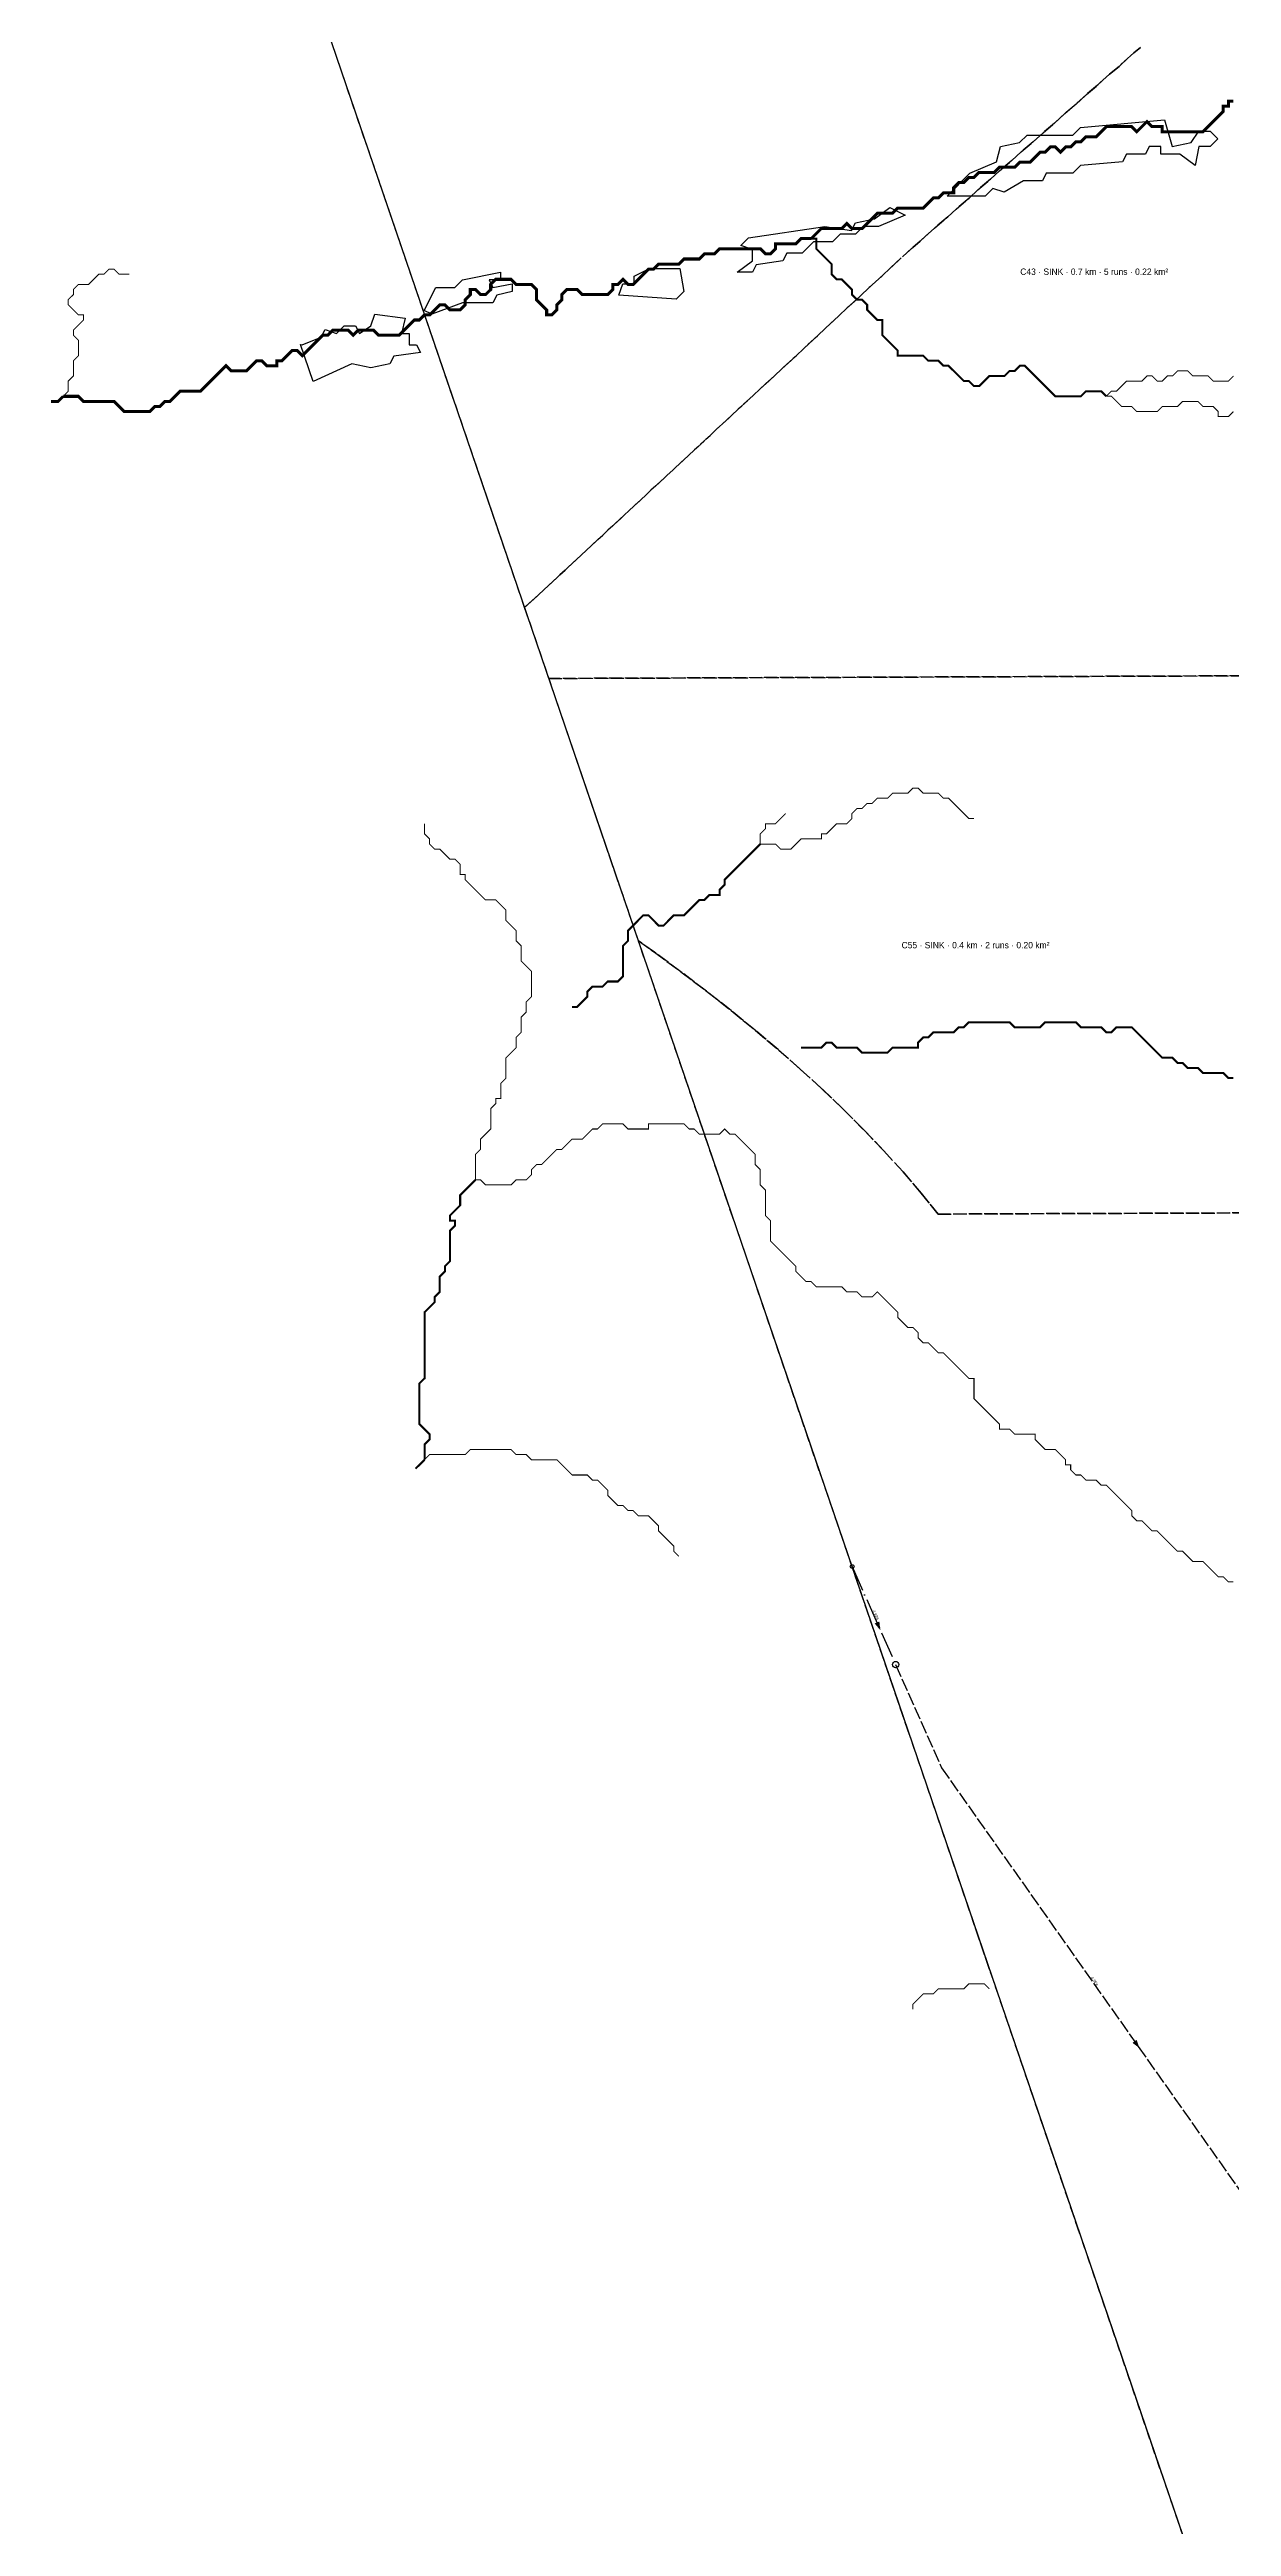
# Model space of a CAD drawing. Header units: metres. Extents: x 442821 to 452274, y 2561971 to 2571293.
# Drawn here: x 442900 to 443829, y 2562948 to 2564896 of the extents above; entities that cross this region are included whole.
import ezdxf
from ezdxf.enums import TextEntityAlignment as Align

# ---------------------------------------------------------------- set-up
doc = ezdxf.new("R2010")
doc.units = ezdxf.units.M
doc.header["$LTSCALE"] = 8
doc.linetypes.add('DASHDOT', pattern=[3.556, 2.54, -0.508, 0, -0.508])
doc.linetypes.add('DASHED', pattern=[1.524, 1.27, -0.254])
for name, color, linetype in [('A_ARROWS', 7, 'Continuous'), ('A_CATCH_LABEL', 7, 'Continuous'), ('A_CATCHMENTS', 7, 'Continuous'), ('A_ENVELOPE', 3, 'Continuous'), ('A_GRADIENT', 8, 'Continuous'), ('A_JUNCTIONS', 8, 'Continuous'), ('A_RUNS', 7, 'Continuous'), ('A_STREAMS', 5, 'Continuous'), ('A_WADI', 4, 'Continuous')]:
    doc.layers.add(name, color=color, linetype=linetype)

msp = doc.modelspace()

# ---------------------------------------------------------------- linework, layer by layer
at = {"layer": 'A_ARROWS', "color": 2}
for points in [[(443553.3, 2563653.3), (443548.9, 2563658.4), (443552.6, 2563660)], [(443757, 2563324.6), (443751.6, 2563328.6), (443754.9, 2563331)]]:
    msp.add_solid(points, dxfattribs=at)
at = {"layer": 'A_CATCHMENTS', "color": 1, "linetype": 'DASHED'}
for points in [[(443757.9, 2564897.8), (443752.6, 2564893.6), (443741, 2564883), (443733.5, 2564876.8), (443724.1, 2564868.1), (443715.4, 2564860.8), (443707.2, 2564853.3), (443698.3, 2564845.8), (443690.3, 2564838.4), (443681.3, 2564830.8), (443673.5, 2564823.7), (443664.2, 2564815.8), (443656.7, 2564808.9), (443647.1, 2564800.8), (443639.9, 2564794.2), (443630, 2564785.8), (443623.1, 2564779.4), (443613, 2564770.7), (443606.3, 2564764.7), (443595.9, 2564755.7), (443584.6, 2564745.4), (443578.8, 2564740.5), (443561.7, 2564724.9), (443554.6, 2564718.1), (443544.5, 2564709), (443537.7, 2564702.4), (443527.4, 2564693), (443520.8, 2564686.8), (443510.2, 2564677.1), (443503.9, 2564671.1), (443493.1, 2564661.1), (443487.1, 2564655.4), (443475.9, 2564645.2), (443470.2, 2564639.7), (443458.8, 2564629.3), (443453.3, 2564624.1), (443441.6, 2564613.3), (443436.4, 2564608.4), (443424.4, 2564597.4), (443419.5, 2564592.7), (443407.3, 2564581.4), (443402.6, 2564577), (443390.1, 2564565.5), (443385.8, 2564561.4), (443373, 2564549.6), (443368.9, 2564545.7), (443356, 2564533.8), (443352, 2564530), (443339.2, 2564518.2), (443335.1, 2564514.3), (443322.4, 2564502.6), (443318.2, 2564498.6), (443305.5, 2564486.9), (443301.4, 2564483), (443288.7, 2564471.3), (443284.5, 2564467.3), (443273.7, 2564457.4), (443114.8, 2564922.9)], [(443889, 2563981.5), (443598.9, 2563980.4), (443585.4, 2563996.9), (443571.2, 2564013.5), (443556.2, 2564030), (443540.4, 2564046.6), (443523.9, 2564063.1), (443507.2, 2564079.1), (443490.4, 2564094.4), (443473, 2564109.7), (443454.9, 2564125), (443436.1, 2564140.4), (443416.7, 2564155.7), (443396.6, 2564171), (443375.8, 2564186.3), (443363.1, 2564195.4), (443292.8, 2564401.6), (443886.8, 2564403.9)]]:
    msp.add_lwpolyline(points, dxfattribs=at)
at = {"layer": 'A_CATCHMENTS', "color": 3, "linetype": 'DASHED'}
msp.add_lwpolyline([(443886.8, 2564403.9), (443292.8, 2564401.6), (443273.7, 2564457.4), (443284.5, 2564467.3), (443284.5, 2564467.3), (443288.7, 2564471.3), (443301.4, 2564483), (443305.5, 2564486.9), (443318.2, 2564498.6), (443322.4, 2564502.6), (443335.1, 2564514.3), (443339.2, 2564518.2), (443352, 2564530), (443356, 2564533.8), (443368.9, 2564545.7), (443373, 2564549.6), (443385.8, 2564561.4), (443390.1, 2564565.5), (443402.6, 2564577), (443407.3, 2564581.4), (443419.5, 2564592.7), (443424.4, 2564597.4), (443436.4, 2564608.4), (443441.6, 2564613.3), (443453.3, 2564624.1), (443458.8, 2564629.3), (443470.2, 2564639.7), (443475.9, 2564645.2), (443487.1, 2564655.4), (443493.1, 2564661.1), (443503.9, 2564671.1), (443510.2, 2564677.1), (443520.8, 2564686.8), (443527.4, 2564693), (443537.7, 2564702.4), (443544.5, 2564709), (443554.6, 2564718.1), (443561.7, 2564724.9), (443578.8, 2564740.5), (443584.6, 2564745.4), (443595.9, 2564755.7), (443606.3, 2564764.7), (443613, 2564770.7), (443623.1, 2564779.4), (443630, 2564785.8), (443639.9, 2564794.2), (443647.1, 2564800.8), (443656.7, 2564808.9), (443664.2, 2564815.8), (443673.5, 2564823.7), (443681.3, 2564830.8), (443690.3, 2564838.4), (443698.3, 2564845.8), (443707.2, 2564853.3), (443715.4, 2564860.8), (443724.1, 2564868.1), (443733.5, 2564876.8), (443741, 2564883), (443752.6, 2564893.6), (443757.9, 2564897.8)], dxfattribs=at)
at = {"layer": 'A_CATCHMENTS', "color": 2, "linetype": 'DASHED'}
msp.add_lwpolyline([(443922.9, 2562555.5), (443363.1, 2564195.4), (443375.8, 2564186.3), (443375.8, 2564186.3), (443396.6, 2564171), (443416.7, 2564155.7), (443436.1, 2564140.4), (443454.9, 2564125), (443473, 2564109.7), (443490.4, 2564094.4), (443507.2, 2564079.1), (443523.9, 2564063.1), (443540.4, 2564046.6), (443556.2, 2564030), (443571.2, 2564013.5), (443585.4, 2563996.9), (443598.9, 2563980.4), (443889, 2563981.5)], dxfattribs=at)
at = {"layer": 'A_ENVELOPE', "color": 3}
msp.add_lwpolyline([(446687.5, 2565015.6), (446628.6, 2564893.4), (446563.7, 2564758.7), (446544.7, 2564719.1), (446459.2, 2564552.4), (446431.5, 2564503.8), (446340, 2564343.2), (446237.3, 2564159), (446145.9, 2563995.1), (446098.8, 2563913.7), (445991.2, 2563728), (445981.3, 2563710.9), (445936.8, 2563631.1), (445875.2, 2563520.9), (445841.6, 2563460.7), (445796.7, 2563382.9), (445742.6, 2563253.5), (445736.7, 2563232.2), (445717.1, 2563162.4), (445244.5, 2563377.9), (444873.7, 2562270.3), (443922.9, 2562555.5), (443114.8, 2564922.9)], dxfattribs=at)
at = {"layer": 'A_JUNCTIONS'}
msp.add_circle((443531.2, 2563703.3), 1.5, dxfattribs=at)
at = {"layer": 'A_JUNCTIONS', "color": 30}
msp.add_circle((443565.4, 2563626.1), 2.5, dxfattribs=at)
at = {"layer": 'A_RUNS', "color": 2, "linetype": 'DASHDOT'}
msp.add_lwpolyline([(443531.1, 2563703.3), (443565.4, 2563626.1)], dxfattribs=at)
at = {"layer": 'A_RUNS', "color": 2, "linetype": 'DASHED'}
msp.add_lwpolyline([(443565.4, 2563626.1), (443601.5, 2563544.9), (443890.9, 2563134.7)], dxfattribs=at)
at = {"layer": 'A_STREAMS', "color": 5}
for points, const_width in [([(443831, 2564855.6), (443827, 2564855.6), (443827, 2564851.6), (443823, 2564851.6), (443823, 2564847.6), (443819, 2564843.6), (443815, 2564839.6), (443811, 2564835.6), (443807, 2564831.6), (443803, 2564831.6), (443799, 2564831.6), (443795, 2564831.6), (443791, 2564831.6), (443787, 2564831.6), (443783, 2564831.6), (443779, 2564831.6), (443775, 2564831.6), (443775, 2564835.6), (443771, 2564835.6), (443767, 2564835.6), (443763, 2564839.6), (443759, 2564835.6), (443755, 2564831.6), (443751, 2564835.6), (443747, 2564835.6), (443743, 2564835.6), (443739, 2564835.6), (443735, 2564835.6), (443731, 2564835.6), (443727, 2564831.6), (443723, 2564827.6), (443719, 2564827.6), (443715, 2564827.6), (443711, 2564823.6), (443707, 2564823.6), (443703, 2564819.6), (443699, 2564819.6), (443695, 2564815.6), (443691, 2564819.6), (443687, 2564819.6), (443683, 2564815.6), (443679, 2564815.6), (443675, 2564811.6), (443671, 2564807.6), (443667, 2564807.6), (443663, 2564807.6), (443659, 2564803.6), (443655, 2564803.6), (443651, 2564803.6), (443647, 2564803.6), (443643, 2564799.6), (443639, 2564799.6), (443635, 2564799.6), (443631, 2564799.6), (443627, 2564795.6), (443623, 2564795.6), (443619, 2564791.6), (443615, 2564791.6), (443611, 2564787.6), (443611, 2564783.6), (443607, 2564783.6), (443603, 2564783.6), (443599, 2564779.5), (443595, 2564779.5), (443591, 2564775.5), (443587, 2564771.5), (443583, 2564771.5), (443579, 2564771.5), (443575, 2564771.5), (443571, 2564771.5), (443567, 2564771.5), (443563, 2564767.5), (443559, 2564767.5), (443555, 2564767.5), (443551, 2564767.5), (443547, 2564763.5), (443543, 2564759.5), (443539, 2564755.5), (443535, 2564755.5), (443531, 2564755.5), (443527, 2564759.5), (443523, 2564755.5), (443519, 2564755.5), (443515, 2564755.5), (443511, 2564755.5), (443507, 2564755.5), (443503, 2564751.5), (443499, 2564747.5)], 2.4), ([(443499, 2564747.5), (443495, 2564747.5), (443491, 2564747.5), (443487, 2564743.5), (443483, 2564743.5), (443479, 2564743.5), (443475, 2564743.5), (443471, 2564743.5), (443471, 2564739.5), (443467, 2564735.5), (443463, 2564735.5), (443459, 2564739.5), (443455, 2564739.5), (443451, 2564739.5), (443447, 2564739.5), (443443, 2564739.5), (443439, 2564739.5), (443435, 2564739.5), (443431, 2564739.5), (443427, 2564739.5), (443423, 2564735.5), (443419, 2564735.5), (443415, 2564735.5), (443411, 2564731.5), (443407, 2564731.5), (443403, 2564731.5), (443399, 2564731.5), (443395, 2564727.5), (443391, 2564727.5), (443387, 2564727.5), (443383, 2564727.5), (443379, 2564727.5), (443375, 2564723.5), (443371, 2564723.5), (443367, 2564719.5), (443363, 2564715.5), (443359, 2564711.5), (443355, 2564711.5), (443351, 2564715.5), (443347, 2564711.5), (443343, 2564711.5), (443343, 2564707.5), (443339, 2564703.5), (443335, 2564703.5), (443331, 2564703.5), (443327, 2564703.5), (443323, 2564703.5), (443319, 2564703.5), (443315, 2564707.5), (443311, 2564707.5), (443307, 2564707.5), (443303, 2564703.5), (443303, 2564699.5), (443299, 2564695.5), (443299, 2564691.5), (443295, 2564687.5), (443291, 2564687.5), (443291, 2564691.5), (443287, 2564695.5), (443283, 2564699.5), (443283, 2564703.5), (443283, 2564707.5), (443279, 2564711.5), (443275, 2564711.5), (443271, 2564711.5), (443267, 2564711.5), (443263, 2564715.5), (443259, 2564715.5), (443255, 2564715.5), (443251, 2564715.5), (443247, 2564711.5), (443247, 2564707.5), (443243, 2564703.5), (443239, 2564703.5), (443235, 2564707.5), (443231, 2564707.5), (443231, 2564703.5), (443227, 2564699.5), (443227, 2564695.5), (443223, 2564691.5), (443219, 2564691.5), (443215, 2564691.5), (443211, 2564695.5), (443207, 2564695.5), (443203, 2564691.5), (443199, 2564687.5), (443195, 2564687.5), (443191, 2564683.5), (443186.9, 2564683.5), (443182.9, 2564679.5), (443178.9, 2564675.5), (443174.9, 2564671.5), (443170.9, 2564671.5), (443166.9, 2564671.5), (443162.9, 2564671.5), (443158.9, 2564671.5), (443154.9, 2564675.5), (443150.9, 2564675.5), (443146.9, 2564675.5), (443142.9, 2564675.5), (443138.9, 2564671.5), (443134.9, 2564675.5), (443130.9, 2564675.5), (443126.9, 2564675.5), (443122.9, 2564675.5), (443118.9, 2564671.5), (443114.9, 2564671.5), (443110.9, 2564667.5), (443106.9, 2564663.5), (443102.9, 2564659.5), (443098.9, 2564655.5), (443094.9, 2564659.5), (443090.9, 2564659.5), (443086.9, 2564655.5), (443082.9, 2564651.5), (443078.9, 2564651.5), (443078.9, 2564647.5), (443074.9, 2564647.5), (443070.9, 2564647.5), (443066.9, 2564651.5), (443062.9, 2564651.5), (443058.9, 2564647.5), (443054.9, 2564643.5), (443050.9, 2564643.5), (443046.9, 2564643.5), (443042.9, 2564643.5), (443038.9, 2564647.5), (443034.9, 2564643.5), (443030.9, 2564639.5), (443026.9, 2564635.5), (443022.9, 2564631.5), (443018.9, 2564627.5), (443014.9, 2564627.5), (443010.9, 2564627.5), (443006.9, 2564627.5), (443002.9, 2564627.5), (442998.9, 2564623.5), (442994.9, 2564619.5), (442990.9, 2564619.5), (442986.9, 2564615.5), (442982.9, 2564615.5), (442978.9, 2564611.5), (442974.9, 2564611.5), (442970.9, 2564611.5), (442966.9, 2564611.5), (442962.9, 2564611.5), (442958.9, 2564611.5), (442954.9, 2564615.5), (442950.9, 2564619.5), (442946.9, 2564619.5), (442942.9, 2564619.5), (442938.9, 2564619.5), (442934.9, 2564619.5), (442930.9, 2564619.5), (442926.9, 2564619.5), (442922.9, 2564623.5), (442918.9, 2564623.5), (442914.9, 2564623.5), (442910.9, 2564623.5)], 2.4), ([(443731, 2564623.5), (443727, 2564627.5), (443723, 2564627.5), (443719, 2564627.5), (443715, 2564627.5), (443711, 2564623.5), (443707, 2564623.5), (443703, 2564623.5), (443699, 2564623.5), (443695, 2564623.5), (443691, 2564623.5), (443687, 2564627.5), (443683, 2564631.5), (443679, 2564635.5), (443675, 2564639.5), (443671, 2564643.5), (443667, 2564647.5), (443663, 2564647.5), (443659, 2564643.5), (443655, 2564643.5), (443651, 2564639.5), (443647, 2564639.5), (443643, 2564639.5), (443639, 2564639.5), (443635, 2564635.5), (443631, 2564631.5), (443627, 2564631.5), (443623, 2564635.5), (443619, 2564635.5), (443615, 2564639.5), (443611, 2564643.5), (443607, 2564647.5), (443603, 2564647.5), (443599, 2564651.5), (443595, 2564651.5), (443591, 2564651.5), (443587, 2564655.5), (443583, 2564655.5), (443579, 2564655.5), (443575, 2564655.5), (443571, 2564655.5), (443567, 2564655.5), (443567, 2564659.5), (443563, 2564663.5), (443559, 2564667.5), (443555, 2564671.5), (443555, 2564675.5), (443555, 2564679.5), (443555, 2564683.5), (443551, 2564683.5), (443547, 2564687.5), (443543, 2564691.5), (443543, 2564695.5), (443539, 2564699.5), (443535, 2564699.5), (443531, 2564703.5), (443531, 2564707.5), (443527, 2564711.5), (443523, 2564715.5), (443519, 2564715.5), (443515, 2564719.5), (443515, 2564723.5), (443515, 2564727.5), (443511, 2564731.5), (443507, 2564735.5), (443503, 2564739.5), (443503, 2564743.5), (443503, 2564747.5), (443499, 2564747.5)], 1.6), ([(442962.9, 2564719.5), (442958.9, 2564719.5), (442954.9, 2564719.5), (442950.9, 2564723.5), (442946.9, 2564723.5), (442942.9, 2564719.5), (442938.9, 2564719.5), (442934.9, 2564715.5), (442930.9, 2564711.5), (442926.9, 2564711.5), (442922.9, 2564711.5), (442918.9, 2564707.5), (442918.9, 2564703.5), (442914.9, 2564699.5), (442914.9, 2564695.5), (442918.9, 2564691.5), (442922.9, 2564687.5), (442926.9, 2564687.5), (442926.9, 2564683.5), (442922.9, 2564679.5), (442918.9, 2564675.5), (442918.9, 2564671.5), (442922.9, 2564667.5), (442922.9, 2564663.5), (442922.9, 2564659.5), (442922.9, 2564655.5), (442918.9, 2564651.5), (442918.9, 2564647.5), (442918.9, 2564643.5), (442918.9, 2564639.5), (442914.9, 2564635.5), (442914.9, 2564631.5), (442914.9, 2564627.5), (442910.9, 2564623.5)], 0.8), ([(443831, 2564639.5), (443827, 2564635.5), (443823, 2564635.5), (443819, 2564635.5), (443815, 2564635.5), (443811, 2564639.5), (443807, 2564639.5), (443803, 2564639.5), (443799, 2564639.5), (443795, 2564643.5), (443791, 2564643.5), (443787, 2564643.5), (443783, 2564639.5), (443779, 2564639.5), (443775, 2564635.5), (443771, 2564635.5), (443767, 2564639.5), (443763, 2564639.5), (443759, 2564635.5), (443755, 2564635.5), (443751, 2564635.5), (443747, 2564635.5), (443743, 2564631.5), (443739, 2564627.5), (443735, 2564627.5), (443731, 2564623.5)], 0.8), ([(442910.9, 2564623.5), (442906.9, 2564619.5), (442902.9, 2564619.5), (442901.4, 2564619.5)], 2.4), ([(443831, 2564611.5), (443827, 2564607.5), (443823, 2564607.5), (443819, 2564607.5), (443819, 2564611.5), (443815, 2564615.5), (443811, 2564615.5), (443807, 2564615.5), (443803, 2564619.5), (443799, 2564619.5), (443795, 2564619.5), (443791, 2564619.5), (443787, 2564615.5), (443783, 2564615.5), (443779, 2564615.5), (443775, 2564615.5), (443771, 2564611.5), (443767, 2564611.5), (443763, 2564611.5), (443759, 2564611.5), (443755, 2564611.5), (443751, 2564615.5), (443747, 2564615.5), (443743, 2564615.5), (443739, 2564619.5), (443735, 2564623.5), (443731, 2564623.5)], 0.8), ([(443627, 2564291.4), (443623, 2564291.4), (443619, 2564295.4), (443615, 2564299.4), (443611, 2564303.4), (443607, 2564307.4), (443603, 2564307.4), (443599, 2564311.4), (443595, 2564311.4), (443591, 2564311.4), (443587, 2564311.4), (443583, 2564315.4), (443579, 2564315.4), (443575, 2564311.4), (443571, 2564311.4), (443567, 2564311.4), (443563, 2564311.4), (443559, 2564307.4), (443555, 2564307.4), (443551, 2564307.4), (443547, 2564303.4), (443543, 2564303.4), (443539, 2564299.4), (443535, 2564299.4), (443531, 2564295.4), (443531, 2564291.4), (443527, 2564287.4), (443523, 2564287.4), (443519, 2564287.4), (443515, 2564283.4), (443511, 2564279.4), (443507, 2564279.4), (443507, 2564275.4), (443503, 2564275.4), (443499, 2564275.4), (443495, 2564275.4), (443491, 2564275.4), (443487, 2564271.4), (443483, 2564267.4), (443479, 2564267.4), (443475, 2564267.4), (443471, 2564271.4), (443467, 2564271.4), (443463, 2564271.4), (443459, 2564271.4)], 0.8), ([(443479, 2564295.4), (443475, 2564291.4), (443471, 2564287.4), (443467, 2564287.4), (443463, 2564287.4), (443463, 2564283.4), (443459, 2564279.4), (443459, 2564275.4), (443459, 2564271.4)], 0.8), ([(443195, 2564287.4), (443195, 2564283.4), (443195, 2564279.4), (443199, 2564275.4), (443199, 2564271.4), (443203, 2564267.4), (443207, 2564267.4), (443211, 2564263.4), (443215, 2564259.4), (443219, 2564259.4), (443223, 2564255.4), (443223, 2564251.4), (443223, 2564247.4), (443227, 2564247.4), (443227, 2564243.4), (443231, 2564239.4), (443235, 2564235.4), (443239, 2564231.4), (443243, 2564227.4), (443247, 2564227.4), (443251, 2564227.4), (443255, 2564223.4), (443259, 2564219.4), (443259, 2564215.4), (443259, 2564211.4), (443263, 2564207.3), (443267, 2564203.3), (443267, 2564199.3), (443267, 2564195.3), (443271, 2564191.3), (443271, 2564187.3), (443271, 2564183.3), (443271, 2564179.3), (443275, 2564175.3), (443279, 2564171.3), (443279, 2564167.3), (443279, 2564163.3), (443279, 2564159.3), (443279, 2564155.3), (443279, 2564151.3), (443275, 2564147.3), (443275, 2564143.3), (443275, 2564139.3), (443271, 2564135.3), (443271, 2564131.3), (443271, 2564127.3), (443271, 2564123.3), (443267, 2564119.3), (443267, 2564115.3), (443267, 2564111.3), (443263, 2564107.3), (443259, 2564103.3), (443259, 2564099.3), (443259, 2564095.3), (443259, 2564091.3), (443259, 2564087.3), (443255, 2564083.3), (443255, 2564079.3), (443255, 2564075.3), (443255, 2564071.3), (443251, 2564071.3), (443251, 2564067.3), (443247, 2564063.3), (443247, 2564059.3), (443247, 2564055.3), (443247, 2564051.3), (443247, 2564047.3), (443243, 2564043.3), (443239, 2564039.3), (443239, 2564035.3), (443239, 2564031.3), (443235, 2564027.3), (443235, 2564023.3), (443235, 2564019.3), (443235, 2564015.3), (443235, 2564011.3), (443235, 2564007.3)], 0.8), ([(443459, 2564271.4), (443455, 2564267.4), (443451, 2564263.4), (443447, 2564259.4), (443443, 2564255.4), (443439, 2564251.4), (443435, 2564247.4), (443431, 2564243.4), (443431, 2564239.4), (443427, 2564235.4), (443427, 2564231.4), (443423, 2564231.4), (443419, 2564231.4), (443415, 2564227.4), (443411, 2564227.4), (443407, 2564223.4), (443403, 2564219.4), (443399, 2564215.4), (443395, 2564215.4), (443391, 2564215.4), (443387, 2564211.4), (443383, 2564207.3), (443379, 2564207.3), (443375, 2564211.4), (443371, 2564215.4), (443367, 2564215.4), (443363, 2564211.4), (443359, 2564207.3), (443355, 2564203.3), (443355, 2564199.3), (443355, 2564195.3), (443351, 2564191.3), (443351, 2564187.3), (443351, 2564183.3), (443351, 2564179.3), (443351, 2564175.3), (443351, 2564171.3), (443351, 2564167.3), (443347, 2564163.3), (443343, 2564163.3), (443339, 2564163.3), (443335, 2564159.3), (443331, 2564159.3), (443327, 2564159.3), (443323, 2564155.3), (443323, 2564151.3), (443319, 2564147.3), (443315, 2564143.3), (443311, 2564143.3)], 1.6), ([(443831, 2564087.3), (443827, 2564087.3), (443823, 2564091.3), (443819, 2564091.3), (443815, 2564091.3), (443811, 2564091.3), (443807, 2564091.3), (443803, 2564095.3), (443799, 2564095.3), (443795, 2564095.3), (443791, 2564099.3), (443787, 2564099.3), (443783, 2564103.3), (443779, 2564103.3), (443775, 2564103.3), (443771, 2564107.3), (443767, 2564111.3), (443763, 2564115.3), (443759, 2564119.3), (443755, 2564123.3), (443751, 2564127.3), (443747, 2564127.3), (443743, 2564127.3), (443739, 2564127.3), (443735, 2564123.3), (443731, 2564123.3), (443727, 2564127.3), (443723, 2564127.3), (443719, 2564127.3), (443715, 2564127.3), (443711, 2564127.3), (443707, 2564131.3), (443703, 2564131.3), (443699, 2564131.3), (443695, 2564131.3), (443691, 2564131.3), (443687, 2564131.3), (443683, 2564131.3), (443679, 2564127.3), (443675, 2564127.3), (443671, 2564127.3), (443667, 2564127.3), (443663, 2564127.3), (443659, 2564127.3), (443655, 2564131.3), (443651, 2564131.3), (443647, 2564131.3), (443643, 2564131.3), (443639, 2564131.3), (443635, 2564131.3), (443631, 2564131.3), (443627, 2564131.3), (443623, 2564131.3), (443619, 2564127.3), (443615, 2564127.3), (443611, 2564123.3), (443607, 2564123.3), (443603, 2564123.3), (443599, 2564123.3), (443595, 2564123.3), (443591, 2564119.3), (443587, 2564119.3), (443583, 2564115.3), (443583, 2564111.3), (443579, 2564111.3), (443575, 2564111.3), (443571, 2564111.3), (443567, 2564111.3), (443563, 2564111.3), (443559, 2564107.3), (443555, 2564107.3), (443551, 2564107.3), (443547, 2564107.3), (443543, 2564107.3), (443539, 2564107.3), (443535, 2564111.3), (443531, 2564111.3), (443527, 2564111.3), (443523, 2564111.3), (443519, 2564111.3), (443515, 2564115.3), (443511, 2564115.3), (443507, 2564111.3), (443503, 2564111.3), (443499, 2564111.3), (443495, 2564111.3), (443491, 2564111.3)], 1.6), ([(443831, 2563691.2), (443827, 2563691.2), (443823, 2563695.2), (443819, 2563695.2), (443815, 2563699.2), (443811, 2563703.2), (443807, 2563707.2), (443803, 2563707.2), (443799, 2563707.2), (443795, 2563711.2), (443791, 2563715.2), (443787, 2563715.2), (443783, 2563719.2), (443779, 2563723.2), (443775, 2563727.2), (443771, 2563731.2), (443767, 2563731.2), (443763, 2563735.2), (443759, 2563739.2), (443755, 2563739.2), (443751, 2563743.2), (443751, 2563747.2), (443747, 2563751.2), (443743, 2563755.2), (443739, 2563759.2), (443735, 2563763.2), (443731, 2563767.2), (443727, 2563767.2), (443723, 2563771.2), (443719, 2563771.2), (443715, 2563771.2), (443711, 2563775.2), (443707, 2563775.2), (443703, 2563779.2), (443703, 2563783.2), (443699, 2563783.2), (443699, 2563787.2), (443695, 2563791.2), (443691, 2563795.2), (443687, 2563795.2), (443683, 2563795.2), (443679, 2563799.2), (443675, 2563803.2), (443675, 2563807.2), (443671, 2563807.2), (443667, 2563807.2), (443663, 2563807.2), (443659, 2563807.2), (443655, 2563811.2), (443651, 2563811.2), (443647, 2563811.2), (443647, 2563815.2), (443643, 2563819.2), (443639, 2563823.2), (443635, 2563827.2), (443631, 2563831.2), (443627, 2563835.2), (443627, 2563839.2), (443627, 2563843.2), (443627, 2563847.2), (443627, 2563851.2), (443623, 2563851.2), (443619, 2563855.2), (443615, 2563859.2), (443611, 2563863.2), (443607, 2563867.2), (443603, 2563871.2), (443599, 2563871.2), (443595, 2563875.2), (443591, 2563879.2), (443587, 2563879.2), (443583, 2563883.2), (443583, 2563887.2), (443579, 2563891.2), (443575, 2563891.2), (443571, 2563895.2), (443567, 2563899.2), (443567, 2563903.2), (443563, 2563907.2), (443559, 2563911.2), (443555, 2563915.2), (443551, 2563919.2), (443547, 2563915.2), (443543, 2563915.2), (443539, 2563915.2), (443535, 2563919.2), (443531, 2563919.2), (443527, 2563919.2), (443523, 2563923.3), (443519, 2563923.3), (443515, 2563923.3), (443511, 2563923.3), (443507, 2563923.3), (443503, 2563923.3), (443499, 2563927.3), (443495, 2563927.3), (443491, 2563931.3), (443487, 2563935.3), (443487, 2563939.3), (443483, 2563943.3), (443479, 2563947.3), (443475, 2563951.3), (443471, 2563955.3), (443467, 2563959.3), (443467, 2563963.3), (443467, 2563967.3), (443467, 2563971.3), (443467, 2563975.3), (443463, 2563979.3), (443463, 2563983.3), (443463, 2563987.3), (443463, 2563991.3), (443463, 2563995.3), (443463, 2563999.3), (443459, 2564003.3), (443459, 2564007.3), (443459, 2564011.3), (443459, 2564015.3), (443455, 2564019.3), (443455, 2564023.3), (443455, 2564027.3), (443451, 2564031.3), (443447, 2564035.3), (443443, 2564039.3), (443439, 2564043.3), (443435, 2564043.3), (443431, 2564047.3), (443427, 2564043.3), (443423, 2564043.3), (443419, 2564043.3), (443415, 2564043.3), (443411, 2564043.3), (443407, 2564047.3), (443403, 2564047.3), (443399, 2564051.3), (443395, 2564051.3), (443391, 2564051.3), (443387, 2564051.3), (443383, 2564051.3), (443379, 2564051.3), (443375, 2564051.3), (443371, 2564051.3), (443371, 2564047.3), (443367, 2564047.3), (443363, 2564047.3), (443359, 2564047.3), (443355, 2564047.3), (443351, 2564051.3), (443347, 2564051.3), (443343, 2564051.3), (443339, 2564051.3), (443335, 2564051.3), (443331, 2564047.3), (443327, 2564047.3), (443323, 2564043.3), (443319, 2564039.3), (443315, 2564039.3), (443311, 2564039.3), (443307, 2564035.3), (443303, 2564031.3), (443299, 2564031.3), (443295, 2564027.3), (443291, 2564023.3), (443287, 2564019.3), (443283, 2564019.3), (443279, 2564015.3), (443279, 2564011.3), (443275, 2564007.3), (443271, 2564007.3), (443267, 2564007.3), (443263, 2564003.3), (443259, 2564003.3), (443255, 2564003.3), (443251, 2564003.3), (443247, 2564003.3), (443243, 2564003.3), (443239, 2564007.3), (443235, 2564007.3)], 0.8), ([(443235, 2564007.3), (443231, 2564003.3), (443227, 2563999.3), (443223, 2563995.3), (443223, 2563991.3), (443223, 2563987.3), (443219, 2563983.3), (443215, 2563979.3), (443215, 2563975.3), (443219, 2563975.3), (443219, 2563971.3), (443215, 2563967.3), (443215, 2563963.3), (443215, 2563959.3), (443215, 2563955.3), (443215, 2563951.3), (443215, 2563947.3), (443215, 2563943.3), (443211, 2563939.3), (443211, 2563935.3), (443207, 2563931.3), (443207, 2563927.3), (443207, 2563923.3), (443207, 2563919.2), (443203, 2563915.2), (443203, 2563911.2), (443199, 2563907.2), (443195, 2563903.2), (443195, 2563899.2), (443195, 2563895.2), (443195, 2563891.2), (443195, 2563887.2), (443195, 2563883.2), (443195, 2563879.2), (443195, 2563875.2), (443195, 2563871.2), (443195, 2563867.2), (443195, 2563863.2), (443195, 2563859.2), (443195, 2563855.2), (443195, 2563851.2), (443191, 2563847.2), (443191, 2563843.2), (443191, 2563839.2), (443191, 2563835.2), (443191, 2563831.2), (443191, 2563827.2), (443191, 2563823.2), (443191, 2563819.2), (443191, 2563815.2), (443195, 2563811.2), (443199, 2563807.2), (443199, 2563803.2), (443195, 2563799.2), (443195, 2563795.2), (443195, 2563791.2), (443195, 2563787.2)], 1.6), ([(443395, 2563711.2), (443391, 2563715.2), (443391, 2563719.2), (443387, 2563723.2), (443383, 2563727.2), (443379, 2563731.2), (443379, 2563735.2), (443375, 2563739.2), (443371, 2563743.2), (443367, 2563743.2), (443363, 2563743.2), (443359, 2563747.2), (443355, 2563747.2), (443351, 2563751.2), (443347, 2563751.2), (443343, 2563755.2), (443339, 2563759.2), (443339, 2563763.2), (443335, 2563767.2), (443331, 2563771.2), (443327, 2563771.2), (443323, 2563775.2), (443319, 2563775.2), (443315, 2563775.2), (443311, 2563775.2), (443307, 2563779.2), (443303, 2563783.2), (443299, 2563787.2), (443295, 2563787.2), (443291, 2563787.2), (443287, 2563787.2), (443283, 2563787.2), (443279, 2563787.2), (443275, 2563791.2), (443271, 2563791.2), (443267, 2563791.2), (443263, 2563795.2), (443259, 2563795.2), (443255, 2563795.2), (443251, 2563795.2), (443247, 2563795.2), (443243, 2563795.2), (443239, 2563795.2), (443235, 2563795.2), (443231, 2563795.2), (443227, 2563791.2), (443223, 2563791.2), (443219, 2563791.2), (443215, 2563791.2), (443211, 2563791.2), (443207, 2563791.2), (443203, 2563791.2), (443199, 2563791.2), (443195, 2563787.2)], 0.8), ([(443195, 2563787.2), (443191, 2563783.2), (443187.9, 2563780.2)], 1.6), ([(443639, 2563371.1), (443635, 2563375.1), (443631, 2563375.1), (443627, 2563375.1), (443623, 2563375.1), (443619, 2563371.1), (443615, 2563371.1), (443611, 2563371.1), (443607, 2563371.1), (443603, 2563371.1), (443599, 2563371.1), (443595, 2563367.1), (443591, 2563367.1), (443587, 2563367.1), (443583, 2563363.1), (443579, 2563359.1), (443579, 2563355.1)], 0.8)]:
    msp.add_lwpolyline(points, dxfattribs=dict(at, const_width=const_width))
at = {"layer": 'A_WADI', "color": 4}
for points in [[(443782.8, 2564820), (443797.8, 2564823), (443803.8, 2564832), (443812.8, 2564832), (443818.8, 2564826), (443812.8, 2564820), (443803.8, 2564820), (443800.8, 2564805), (443788.8, 2564814), (443773.8, 2564814), (443773.8, 2564820), (443764.8, 2564820), (443761.8, 2564814), (443746.8, 2564814), (443743.8, 2564808), (443710.8, 2564805), (443704.8, 2564799), (443683.8, 2564799), (443680.8, 2564793), (443665.8, 2564793), (443650.8, 2564784), (443641.8, 2564787), (443635.8, 2564781), (443605.8, 2564781), (443623.8, 2564799), (443644.8, 2564808), (443647.8, 2564820), (443662.8, 2564823), (443668.8, 2564829), (443704.8, 2564829), (443710.8, 2564835), (443776.8, 2564841), (443782.8, 2564820)], [(443572.8, 2564766), (443551.8, 2564757), (443539.8, 2564757), (443533.8, 2564751), (443521.8, 2564751), (443515.8, 2564745), (443500.8, 2564745), (443491.8, 2564736), (443479.8, 2564736), (443476.8, 2564730), (443455.8, 2564727), (443452.8, 2564721), (443440.8, 2564721), (443452.8, 2564730), (443452.8, 2564739), (443443.8, 2564742), (443449.8, 2564748), (443509.8, 2564757), (443530.8, 2564754), (443533.8, 2564760), (443548.8, 2564763), (443560.8, 2564772), (443572.8, 2564766)], [(443395.8, 2564724), (443398.8, 2564706), (443392.8, 2564700), (443347.8, 2564703), (443350.8, 2564712), (443359.8, 2564712), (443359.8, 2564718), (443371.8, 2564724), (443395.8, 2564724)], [(443254.8, 2564715), (443245.8, 2564715), (443248.8, 2564709), (443263.8, 2564712), (443263.8, 2564706), (443251.8, 2564703), (443248.8, 2564697), (443224.8, 2564697), (443200.8, 2564688), (443194.8, 2564691), (443203.8, 2564709), (443218.8, 2564709), (443224.8, 2564715), (443254.8, 2564721), (443254.8, 2564715)], [(443098.8, 2564664), (443113.8, 2564670), (443116.8, 2564676), (443125.8, 2564673), (443131.8, 2564679), (443140.8, 2564679), (443143.8, 2564673), (443152.8, 2564679), (443155.8, 2564688), (443179.8, 2564685), (443176.8, 2564673), (443182.8, 2564673), (443182.8, 2564664), (443188.8, 2564664), (443191.8, 2564658), (443170.8, 2564655), (443167.8, 2564649), (443152.8, 2564646), (443137.8, 2564649), (443107.4, 2564635.2), (443097.4, 2564664.2), (443098.8, 2564664)]]:
    msp.add_lwpolyline(points, close=True, dxfattribs=at)

# ---------------------------------------------------------------- texts
at = {"layer": 'A_CATCH_LABEL', "color": 3}
msp.add_text('C43 · SINK · 0.7 km · 5 runs · 0.22 km²', height=5, dxfattribs=at).set_placement((443721.5, 2564721.5), align=Align.MIDDLE_CENTER)
at = {"layer": 'A_CATCH_LABEL', "color": 1}
msp.add_text('C55 · SINK · 0.4 km · 2 runs · 0.20 km²', height=5, dxfattribs=at).set_placement((443628.2, 2564191.9), align=Align.MIDDLE_CENTER)
at = {"layer": 'A_GRADIENT', "color": 2}
for s, rotation, p in [('-1.93%', -66.0365, (443548.3, 2563664.7)), ('0.35%', -54.8014, (443720.6, 2563376.1))]:
    msp.add_text(s, height=2, rotation=rotation, dxfattribs=at).set_placement(p, align=Align.BOTTOM_CENTER)

doc.saveas('drawing.dxf')
